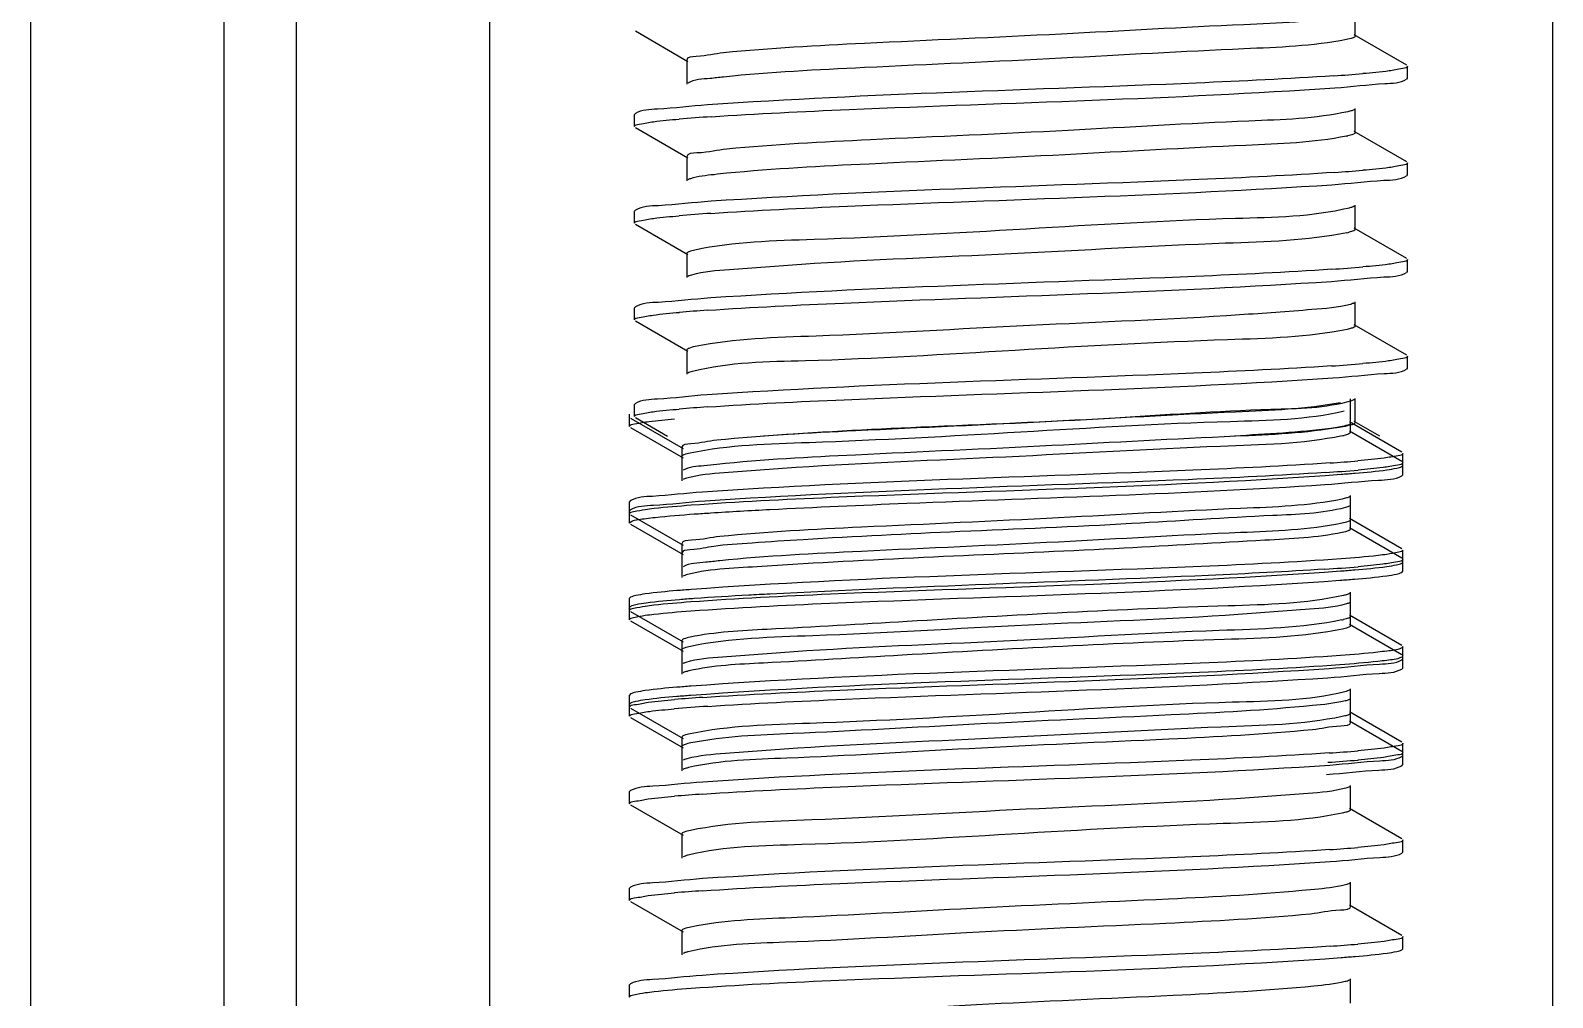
# Model space of a CAD drawing. Extents: x 27938 to 1507990, y 110129 to 923079.
# Drawn here: x 646801.2 to 647176.2, y 345202.9 to 345441.2 of the extents above; entities that cross this region are included whole.
import ezdxf

# ---------------------------------------------------------------- set-up
doc = ezdxf.new("R2010")
doc.units = 0
doc.header["$LTSCALE"] = 1000
doc.header["$MEASUREMENT"] = 0

msp = doc.modelspace()

# ---------------------------------------------------------------- linework, layer by layer
at = {"linetype": 'Continuous'}
for p, q in [((646801.17, 346328.15), (646801.17, 341587.12)), ((646848.79, 346328.15), (646848.79, 341587.12)), ((646866.65, 346328.15), (646866.65, 341587.12)), ((646914.28, 346328.15), (646914.28, 341587.12)), ((647176.22, 346328.15), (647176.22, 341587.12)), ((647127.61, 345439.83), (647127.61, 345445.79)), ((646950.22, 345441.06), (646963.15, 345433.58)), ((647140.28, 345432.65), (647127.35, 345440.13)), ((646962.89, 345433.88), (646962.89, 345427.93)), ((647140.5, 345429.41), (647140.5, 345432.39)), ((647140.5, 345429.41), (647140.5, 345432.39)), ((647140.28, 345429.15), (647140.5, 345429.41)), ((646950.22, 345420.75), (646950, 345420.48)), ((646950, 345417.51), (646950, 345420.48)), ((646950, 345417.51), (646950, 345420.48)), ((647127.61, 345416.02), (647127.61, 345421.97)), ((646950.22, 345417.25), (646963.15, 345409.77)), ((647140.28, 345408.84), (647127.35, 345416.32)), ((646962.89, 345410.07), (646962.89, 345404.11)), ((647140.5, 345405.6), (647140.5, 345408.58)), ((647140.5, 345405.6), (647140.5, 345408.58)), ((647140.28, 345405.34), (647140.5, 345405.6)), ((646950.22, 345396.93), (646950, 345396.67)), ((646950, 345393.7), (646950, 345396.67)), ((646950, 345393.7), (646950, 345396.67)), ((647127.61, 345392.21), (647127.61, 345398.16)), ((646950.22, 345393.43), (646963.15, 345385.95)), ((647140.28, 345385.03), (647127.35, 345392.51)), ((646962.89, 345386.25), (646962.89, 345380.3)), ((647140.28, 345381.53), (647140.5, 345381.79)), ((647140.5, 345381.79), (647140.5, 345384.77)), ((647140.5, 345381.79), (647140.5, 345384.77)), ((647127.61, 345368.39), (647127.61, 345374.35)), ((646950.22, 345373.12), (646950, 345372.86)), ((646950, 345369.88), (646950, 345372.86)), ((646950, 345369.88), (646950, 345372.86)), ((646950.22, 345369.62), (646963.15, 345362.14)), ((647126.4, 345367.74), (647125.59, 345367.55)), ((647140.28, 345361.21), (647127.35, 345368.7)), ((646962.89, 345362.44), (646962.89, 345356.49)), ((647140.5, 345357.98), (647140.5, 345360.95)), ((647140.28, 345357.72), (647140.5, 345357.98)), ((646950.22, 345349.31), (646950, 345349.05)), ((646950, 345346.07), (646950, 345349.05)), ((646950, 345346.07), (646950, 345349.05)), ((647126.42, 345344.44), (647126.42, 345350.39)), ((647126.42, 345342.16), (647126.42, 345348.11)), ((647127.61, 345344.58), (647127.61, 345350.53)), ((646948.81, 345343.65), (646948.81, 345346.62)), ((646948.81, 345343.65), (646948.81, 345346.62)), ((646949.03, 345345.66), (646961.96, 345338.18)), ((646950.22, 345345.81), (646958.1, 345341.25)), ((647126.67, 345344.01), (647125.62, 345343.75)), ((647139.09, 345337.26), (647126.16, 345344.74)), ((647133.62, 345341.25), (647127.35, 345344.88)), ((646949.03, 345343.39), (646961.96, 345335.9)), ((647139.09, 345334.98), (647126.16, 345342.46)), ((646961.7, 345338.48), (646961.7, 345332.53)), ((647139.31, 345334.02), (647139.31, 345337)), ((646961.7, 345336.21), (646961.7, 345330.25)), ((647139.09, 345333.76), (647139.31, 345334.02)), ((647139.31, 345331.74), (647139.31, 345334.72)), ((647139.31, 345331.74), (647139.31, 345334.72)), ((647139.09, 345331.48), (647139.31, 345331.74)), ((646949.03, 345325.35), (646948.81, 345325.09)), ((646948.81, 345322.11), (646948.81, 345325.09)), ((646948.81, 345322.11), (646948.81, 345325.09)), ((647126.42, 345320.62), (647126.42, 345326.58)), ((646949.03, 345323.07), (646948.81, 345322.81)), ((646948.81, 345319.83), (646948.81, 345322.81)), ((646948.81, 345319.83), (646948.81, 345322.81)), ((646949.03, 345321.85), (646961.96, 345314.37)), ((647126.42, 345318.35), (647126.42, 345324.3)), ((646949.03, 345319.57), (646961.96, 345312.09)), ((647125.18, 345317.69), (647124.4, 345317.5)), ((647139.09, 345313.44), (647126.16, 345320.93)), ((647139.09, 345311.17), (647126.16, 345318.65)), ((646961.7, 345314.67), (646961.7, 345308.72)), ((646961.7, 345312.39), (646961.7, 345306.44)), ((647139.09, 345309.95), (647139.31, 345310.21)), ((647139.31, 345310.21), (647139.31, 345313.18)), ((647139.31, 345310.21), (647139.31, 345313.18)), ((647139.31, 345307.93), (647139.31, 345310.9)), ((647139.31, 345307.93), (647139.31, 345310.9)), ((647139.09, 345307.67), (647139.31, 345307.93)), ((647126.42, 345296.81), (647126.42, 345302.77)), ((646949.03, 345301.54), (646948.81, 345301.28)), ((646948.81, 345298.3), (646948.81, 345301.28)), ((646948.81, 345298.3), (646948.81, 345301.28)), ((646949.03, 345299.26), (646948.81, 345299)), ((646948.81, 345296.02), (646948.81, 345299)), ((646948.81, 345296.02), (646948.81, 345299)), ((647126.42, 345294.53), (647126.42, 345300.49)), ((646949.03, 345298.04), (646961.96, 345290.56)), ((646949.03, 345295.76), (646961.96, 345288.28)), ((647139.09, 345289.63), (647126.16, 345297.11)), ((647125.45, 345293.95), (647124.43, 345293.7)), ((647139.09, 345287.35), (647126.16, 345294.83)), ((646961.7, 345290.86), (646961.7, 345284.91)), ((646961.7, 345288.58), (646961.7, 345282.63)), ((647139.31, 345286.39), (647139.31, 345289.37)), ((647139.31, 345286.39), (647139.31, 345289.37)), ((647139.09, 345286.13), (647139.31, 345286.39)), ((647139.09, 345283.85), (647139.31, 345284.11)), ((647139.31, 345284.11), (647139.31, 345287.09)), ((647139.31, 345284.11), (647139.31, 345287.09)), ((646949.03, 345277.72), (646948.81, 345277.46)), ((646948.81, 345274.49), (646948.81, 345277.46)), ((646948.81, 345274.49), (646948.81, 345277.46)), ((647126.42, 345273), (647126.42, 345278.95)), ((647126.42, 345270.72), (647126.42, 345276.67)), ((646949.03, 345275.45), (646948.81, 345275.19)), ((646948.81, 345272.21), (646948.81, 345275.19)), ((646948.81, 345272.21), (646948.81, 345275.19)), ((646949.03, 345274.23), (646961.96, 345266.74)), ((647139.09, 345265.82), (647126.16, 345273.3)), ((646949.03, 345271.95), (646961.96, 345264.47)), ((647125.01, 345272.3), (647124.37, 345272.15)), ((647139.09, 345263.54), (647126.16, 345271.02)), ((646961.7, 345267.05), (646961.7, 345261.09)), ((647139.31, 345262.58), (647139.31, 345265.56)), ((646961.7, 345264.77), (646961.7, 345258.81)), ((647139.09, 345262.32), (647139.31, 345262.58)), ((647139.31, 345260.3), (647139.31, 345263.28)), ((647139.31, 345260.3), (647139.31, 345263.28)), ((647139.09, 345260.04), (647139.31, 345260.3)), ((646949.03, 345253.91), (646948.81, 345253.65)), ((647126.42, 345249.19), (647126.42, 345255.14)), ((646948.81, 345250.67), (646948.81, 345253.65)), ((646948.81, 345250.67), (646948.81, 345253.65)), ((646949.03, 345250.41), (646961.96, 345242.93)), ((647125.3, 345248.56), (647124.41, 345248.35)), ((647139.09, 345242.01), (647126.16, 345249.49)), ((646961.7, 345243.23), (646961.7, 345237.28)), ((647139.09, 345238.51), (647139.31, 345238.77)), ((647139.31, 345238.77), (647139.31, 345241.74)), ((647139.31, 345238.77), (647139.31, 345241.74)), ((647126.42, 345225.37), (647126.42, 345231.33)), ((646949.03, 345230.1), (646948.81, 345229.84)), ((646948.81, 345226.86), (646948.81, 345229.84)), ((646948.81, 345226.86), (646948.81, 345229.84)), ((646949.03, 345226.6), (646961.96, 345219.12)), ((647139.09, 345218.19), (647126.16, 345225.67)), ((646961.7, 345219.42), (646961.7, 345213.47)), ((647139.31, 345214.96), (647139.31, 345217.93)), ((647139.09, 345214.69), (647139.31, 345214.96)), ((646949.03, 345206.29), (646948.81, 345206.03)), ((646948.81, 345203.05), (646948.81, 345206.03)), ((646948.81, 345203.05), (646948.81, 345206.03)), ((647126.42, 345201.56), (647126.42, 345207.51))]:
    msp.add_line(p, q, dxfattribs=at)
for centre, radius, start, end in [((647094.92, 345841.53), 412.43, 273.8103, 274.8058), ((646996.49, 344996.84), 423.99, 93.7358, 94.8048), ((647121.44, 345435.03), 20.28, 281.4289, 282.338), ((647095.26, 345813.43), 408.13, 273.8417, 274.8037), ((646996.38, 344974.43), 422.59, 93.7444, 94.8051), ((647122.07, 345408.26), 17.26, 281.5727, 283.5086), ((647094.29, 345801.79), 420.34, 273.7577, 274.8062), ((646995.27, 344964.56), 408.6, 93.8386, 94.8036), ((647094.16, 345779.62), 421.99, 273.7478, 274.8056), ((646995.37, 344939.49), 409.86, 93.8302, 94.8034), ((647120.8, 345358.6), 17.65, 281.5584, 283.3366), ((647092.49, 345759.56), 428.18, 273.7147, 274.7998), ((647094.08, 345741.77), 408.05, 273.842, 274.8039), ((647092.36, 345737.46), 429.9, 273.7049, 274.7979), ((647120.45, 345314.88), 19.31, 281.4817, 282.6766), ((646994.21, 344867.6), 410.18, 93.8281, 94.8033), ((646995.84, 344844.76), 430.8, 93.6991, 94.7988), ((647093.33, 345677.58), 417.61, 273.7817, 274.8013), ((647093.76, 345674.36), 412.1, 273.8126, 274.8057), ((646994.17, 344844.23), 409.72, 93.8311, 94.8034), ((647093.97, 345647.89), 409.43, 273.8314, 274.8049), ((646994.08, 344821.55), 408.59, 93.8387, 94.8036), ((647094.08, 345622.73), 408.07, 273.8418, 274.8039)]:
    msp.add_arc(centre, radius, start, end, dxfattribs=at)
for points, knots in [([(647125.41, 345444.91), (647117.13, 345443.25), (647093.55, 345442.45), (647054.04, 345440.11), (647011.27, 345438.26), (646983.5, 345436.84), (646971.97, 345435.68)], [0, 0, 0, 0, 0.164798, 0.457724, 0.773903, 1, 1, 1, 1]), ([(647125.41, 345438.95), (647117.13, 345437.3), (647093.55, 345436.5), (647054.04, 345434.15), (647011.27, 345432.31), (646983.5, 345430.89), (646971.97, 345429.72)], [0, 0, 0, 0, 0.164798, 0.457724, 0.773903, 1, 1, 1, 1]), ([(647127.61, 345439.83), (647127.61, 345439.6), (647126.62, 345439.21), (647125.97, 345439.07), (647125.41, 345438.95)], [0, 0, 0, 0, 0.292777, 1, 1, 1, 1]), ([(646971.97, 345435.68), (646969.71, 345435.45), (646967.57, 345434.76), (646962.89, 345434.7), (646962.89, 345433.88)], [0, 0, 0, 0, 0.734506, 1, 1, 1, 1]), ([(647140.5, 345432.39), (647140.5, 345431.96), (647138.22, 345431.67), (647137.07, 345431.36), (647135.92, 345431.21)], [0, 0, 0, 0, 0.271538, 1, 1, 1, 1]), ([(646971.97, 345429.72), (646970.86, 345429.61), (646967.94, 345429.19), (646964.76, 345429.16), (646963.15, 345428.23)], [0, 0, 0, 0, 0.375724, 1, 1, 1, 1]), ([(647122.33, 345430.01), (647111.04, 345429.25), (647059.6, 345426.77), (647008.1, 345425.58), (646968.01, 345422.85)], [0, 0, 0, 0, 0.219643, 1, 1, 1, 1]), ([(646968.87, 345419.93), (646980.2, 345420.69), (647031.45, 345423.15), (647082.76, 345424.34), (647122.61, 345427.05)], [0, 0, 0, 0, 0.221375, 1, 1, 1, 1]), ([(647122.61, 345427.05), (647126.7, 345427.33), (647132.43, 345428.13), (647138.68, 345428.24), (647140.27, 345429.15)], [0, 0, 0, 0, 0.690201, 1, 1, 1, 1]), ([(646968.01, 345422.85), (646963.9, 345422.57), (646958.12, 345421.77), (646951.83, 345421.67), (646950.23, 345420.75)], [0, 0, 0, 0, 0.690341, 1, 1, 1, 1]), ([(647125.77, 345421.17), (647117.8, 345419.42), (647094.61, 345418.77), (647055.5, 345416.33), (647012.56, 345414.52), (646984.51, 345413.08), (646972.75, 345411.94)], [0, 0, 0, 0, 0.159658, 0.450626, 0.768754, 1, 1, 1, 1]), ([(647127.35, 345421.67), (647127.16, 345421.56), (647126.63, 345421.37), (647126.1, 345421.24), (647125.77, 345421.17)], [0, 0, 0, 0, 0.39781, 1, 1, 1, 1]), ([(646950, 345417.51), (646950, 345417.95), (646952.35, 345418.23), (646953.54, 345418.56), (646954.72, 345418.71)], [0, 0, 0, 0, 0.271035, 1, 1, 1, 1]), ([(647125.46, 345415.15), (647117.31, 345413.5), (647094.02, 345412.72), (647054.88, 345410.37), (647012.22, 345408.55), (646984.4, 345407.12), (646972.75, 345405.99)], [0, 0, 0, 0, 0.163103, 0.454144, 0.77037, 1, 1, 1, 1]), ([(647127.61, 345416.02), (647127.61, 345415.82), (647126.8, 345415.45), (647126.24, 345415.32), (647125.77, 345415.22)], [0, 0, 0, 0, 0.298854, 1, 1, 1, 1]), ([(646972.75, 345411.94), (646970.29, 345411.7), (646967.99, 345410.94), (646962.89, 345410.96), (646962.89, 345410.07)], [0, 0, 0, 0, 0.735116, 1, 1, 1, 1]), ([(647140.5, 345408.58), (647140.5, 345408.15), (647138.23, 345407.86), (647137.08, 345407.55), (647135.93, 345407.4)], [0, 0, 0, 0, 0.271601, 1, 1, 1, 1]), ([(646963.77, 345404.67), (646963.65, 345404.63), (646963.44, 345404.56), (646963.23, 345404.46), (646963.15, 345404.41)], [0, 0, 0, 0, 0.563324, 1, 1, 1, 1]), ([(646972.75, 345405.99), (646971.71, 345405.89), (646968.71, 345405.54), (646965.66, 345405.26), (646963.77, 345404.67)], [0, 0, 0, 0, 0.345444, 1, 1, 1, 1]), ([(647122.61, 345406.22), (647111.45, 345405.46), (647060.2, 345402.99), (647008.89, 345401.76), (646968.87, 345399.1)], [0, 0, 0, 0, 0.2181, 1, 1, 1, 1]), ([(647121.84, 345403.19), (647126.11, 345403.47), (647132.09, 345404.3), (647138.61, 345404.39), (647140.27, 345405.34)], [0, 0, 0, 0, 0.690998, 1, 1, 1, 1]), ([(646968.79, 345396.12), (646980.02, 345396.87), (647031.03, 345399.31), (647082.11, 345400.53), (647121.84, 345403.19)], [0, 0, 0, 0, 0.220392, 1, 1, 1, 1]), ([(646968.87, 345399.1), (646964.55, 345398.81), (646958.5, 345397.97), (646951.9, 345397.9), (646950.23, 345396.93)], [0, 0, 0, 0, 0.691204, 1, 1, 1, 1]), ([(647126.11, 345397.43), (647117, 345395.23), (647090.12, 345394.92), (647046.31, 345392.19), (647001.95, 345389.74), (646974.52, 345389.11), (646964.9, 345387.09)], [0, 0, 0, 0, 0.173919, 0.493974, 0.817428, 1, 1, 1, 1]), ([(647127.35, 345397.86), (647127.19, 345397.77), (647126.78, 345397.61), (647126.36, 345397.5), (647126.11, 345397.43)], [0, 0, 0, 0, 0.408003, 1, 1, 1, 1]), ([(646950, 345393.7), (646950, 345394.14), (646952.34, 345394.42), (646953.52, 345394.74), (646954.71, 345394.89)], [0, 0, 0, 0, 0.271101, 1, 1, 1, 1]), ([(647125.54, 345391.35), (647115.74, 345389.34), (647087.93, 345388.73), (647043.26, 345385.92), (647002.38, 345384.49), (646976.2, 345382.43), (646967.06, 345381.77), (646964.03, 345380.93)], [0, 0, 0, 0, 0.185394, 0.511906, 0.831666, 0.941677, 1, 1, 1, 1]), ([(647127.61, 345392.21), (647127.61, 345392.03), (647126.97, 345391.69), (647126.49, 345391.57), (647126.11, 345391.48)], [0, 0, 0, 0, 0.306365, 1, 1, 1, 1]), ([(646964.9, 345387.09), (646964.39, 345386.99), (646963.78, 345386.85), (646962.89, 345386.47), (646962.89, 345386.25)], [0, 0, 0, 0, 0.705027, 1, 1, 1, 1]), ([(647121.84, 345382.35), (647110.63, 345381.6), (647059.61, 345379.15), (647008.54, 345377.93), (646968.79, 345375.28)], [0, 0, 0, 0, 0.219978, 1, 1, 1, 1]), ([(647121.74, 345379.37), (647126.04, 345379.66), (647132.05, 345380.49), (647138.61, 345380.57), (647140.27, 345381.53)], [0, 0, 0, 0, 0.691085, 1, 1, 1, 1]), ([(647140.5, 345384.77), (647140.5, 345384.33), (647138.18, 345384.04), (647137.01, 345383.73), (647135.84, 345383.57)], [0, 0, 0, 0, 0.271246, 1, 1, 1, 1]), ([(646964.03, 345380.93), (646963.85, 345380.88), (646963.55, 345380.79), (646963.26, 345380.67), (646963.15, 345380.6)], [0, 0, 0, 0, 0.577171, 1, 1, 1, 1]), ([(646967.92, 345372.25), (646979.1, 345373.01), (647030.37, 345375.48), (647081.71, 345376.7), (647121.74, 345379.37)], [0, 0, 0, 0, 0.218278, 1, 1, 1, 1]), ([(646968.79, 345375.28), (646964.49, 345374.99), (646958.47, 345374.16), (646951.9, 345374.08), (646950.23, 345373.12)], [0, 0, 0, 0, 0.691128, 1, 1, 1, 1]), ([(647127.35, 345374.05), (647127.23, 345373.98), (647126.91, 345373.85), (647126.59, 345373.75), (647126.4, 345373.7)], [0, 0, 0, 0, 0.419644, 1, 1, 1, 1]), ([(646950, 345369.88), (646950, 345370.31), (646952.28, 345370.6), (646953.43, 345370.91), (646954.58, 345371.06)], [0, 0, 0, 0, 0.271575, 1, 1, 1, 1]), ([(647126.4, 345373.7), (647123.33, 345372.87), (647114.14, 345372.2), (647087.89, 345370.16), (647047.04, 345368.71), (647002.44, 345365.91), (646974.71, 345365.31), (646964.95, 345363.29)], [0, 0, 0, 0, 0.059025, 0.169477, 0.489312, 0.815208, 1, 1, 1, 1]), ([(647125.59, 345367.55), (647115.93, 345365.54), (647088.43, 345364.9), (647043.99, 345362.46), (647000.2, 345359.68), (646973.35, 345359.44), (646964.32, 345357.19)], [0, 0, 0, 0, 0.183095, 0.50716, 0.827184, 1, 1, 1, 1]), ([(647127.61, 345368.39), (647127.61, 345368.25), (647127.12, 345367.93), (647126.71, 345367.83), (647126.4, 345367.74)], [0, 0, 0, 0, 0.315715, 1, 1, 1, 1]), ([(646964.95, 345363.29), (646964.43, 345363.18), (646963.81, 345363.04), (646962.89, 345362.66), (646962.89, 345362.44)], [0, 0, 0, 0, 0.705588, 1, 1, 1, 1]), ([(647140.5, 345360.95), (647140.5, 345360.51), (647138.16, 345360.23), (647136.99, 345359.91), (647135.81, 345359.76)], [0, 0, 0, 0, 0.271149, 1, 1, 1, 1]), ([(646964.32, 345357.19), (646964.08, 345357.14), (646963.68, 345357.03), (646963.3, 345356.87), (646963.15, 345356.79)], [0, 0, 0, 0, 0.589215, 1, 1, 1, 1]), ([(647121.74, 345358.53), (647110.42, 345357.78), (647059.15, 345355.32), (647007.81, 345354.13), (646967.92, 345351.41)], [0, 0, 0, 0, 0.221088, 1, 1, 1, 1]), ([(646967.99, 345348.44), (646979.21, 345349.2), (647030.57, 345351.67), (647081.99, 345352.88), (647122.06, 345355.58)], [0, 0, 0, 0, 0.218769, 1, 1, 1, 1]), ([(647122.06, 345355.58), (647126.28, 345355.86), (647132.19, 345356.68), (647138.63, 345356.77), (647140.27, 345357.72)], [0, 0, 0, 0, 0.690779, 1, 1, 1, 1]), ([(646967.92, 345351.41), (646963.82, 345351.13), (646958.08, 345350.33), (646951.82, 345350.22), (646950.23, 345349.31)], [0, 0, 0, 0, 0.690244, 1, 1, 1, 1]), ([(647123.95, 345349.46), (647115.46, 345347.85), (647091.62, 345346.98), (647051.84, 345344.68), (647009.19, 345342.81), (646981.63, 345341.41), (646970.27, 345340.23)], [0, 0, 0, 0, 0.168355, 0.462634, 0.777465, 1, 1, 1, 1]), ([(647126.67, 345349.96), (647120.31, 345348.02), (647100.1, 345347.9), (647064.96, 345345.18), (647023.17, 345343.65), (646994.72, 345342.18), (646981.82, 345341.25)], [0, 0, 0, 0, 0.137438, 0.410761, 0.732679, 1, 1, 1, 1]), ([(647127.35, 345350.23), (647127.26, 345350.18), (647127.03, 345350.08), (647126.8, 345350), (647126.67, 345349.96)], [0, 0, 0, 0, 0.433013, 1, 1, 1, 1]), ([(646948.81, 345343.65), (646948.81, 345344.1), (646951.19, 345344.37), (646952.39, 345344.7), (646953.59, 345344.85)], [0, 0, 0, 0, 0.270914, 1, 1, 1, 1]), ([(646950, 345346.07), (646950, 345346.5), (646952.29, 345346.79), (646953.44, 345347.1), (646954.6, 345347.25)], [0, 0, 0, 0, 0.271506, 1, 1, 1, 1]), ([(647124.87, 345347.38), (647115.73, 345345.2), (647088.84, 345344.85), (647045.02, 345342.15), (647000.7, 345339.69), (646973.31, 345339.06), (646963.71, 345337.04)], [0, 0, 0, 0, 0.174525, 0.494592, 0.817709, 1, 1, 1, 1]), ([(647126.42, 345344.44), (647126.42, 345344.18), (647125.29, 345343.79), (647124.57, 345343.62), (647123.95, 345343.51)], [0, 0, 0, 0, 0.289227, 1, 1, 1, 1]), ([(647127.61, 345344.58), (647127.61, 345344.46), (647127.25, 345344.18), (647126.91, 345344.08), (647126.67, 345344.01)], [0, 0, 0, 0, 0.327438, 1, 1, 1, 1]), ([(646970.27, 345340.23), (646968.13, 345340.01), (646966.1, 345339.37), (646961.7, 345339.26), (646961.7, 345338.48)], [0, 0, 0, 0, 0.733984, 1, 1, 1, 1]), ([(647124.34, 345341.3), (647114.52, 345339.28), (647086.67, 345338.68), (647041.96, 345335.87), (647001.06, 345334.44), (646974.92, 345332.37), (646965.81, 345331.72), (646962.8, 345330.87)], [0, 0, 0, 0, 0.185736, 0.512591, 0.832304, 0.942068, 1, 1, 1, 1]), ([(647123.95, 345343.51), (647115.46, 345341.9), (647091.62, 345341.03), (647051.84, 345338.73), (647009.19, 345336.86), (646981.63, 345335.45), (646970.27, 345334.28)], [0, 0, 0, 0, 0.168355, 0.462634, 0.777465, 1, 1, 1, 1]), ([(647125.62, 345343.75), (647124.29, 345343.47), (647115.05, 345342.24), (647105.76, 345341.73), (647097.83, 345341.25)], [0, 0, 0, 0, 0.146271, 1, 1, 1, 1]), ([(647126.42, 345342.16), (647126.42, 345341.98), (647125.76, 345341.63), (647125.27, 345341.52), (647124.87, 345341.42)], [0, 0, 0, 0, 0.305231, 1, 1, 1, 1]), ([(646963.71, 345337.04), (646963.2, 345336.94), (646962.59, 345336.8), (646961.7, 345336.42), (646961.7, 345336.21)], [0, 0, 0, 0, 0.704981, 1, 1, 1, 1]), ([(647139.31, 345337), (647139.31, 345336.57), (647137.04, 345336.28), (647135.89, 345335.97), (647134.75, 345335.82)], [0, 0, 0, 0, 0.271618, 1, 1, 1, 1]), ([(646970.27, 345334.28), (646969.22, 345334.17), (646966.47, 345333.76), (646963.48, 345333.72), (646961.96, 345332.83)], [0, 0, 0, 0, 0.374443, 1, 1, 1, 1]), ([(647121.42, 345334.64), (647110.14, 345333.87), (647058.57, 345331.38), (647006.95, 345330.19), (646966.73, 345327.45)], [0, 0, 0, 0, 0.219056, 1, 1, 1, 1]), ([(647124.1, 345331.85), (647125.26, 345331.93), (647129.04, 345332.23), (647132.82, 345332.57), (647135.42, 345332.93)], [0, 0, 0, 0, 0.307404, 1, 1, 1, 1]), ([(647139.31, 345334.72), (647139.31, 345334.26), (647136.88, 345333.99), (647135.67, 345333.65), (647134.45, 345333.5)], [0, 0, 0, 0, 0.270633, 1, 1, 1, 1]), ([(647135.42, 345332.93), (647136.22, 345333.05), (647137.45, 345333.26), (647138.7, 345333.54), (647139.08, 345333.76)], [0, 0, 0, 0, 0.643343, 1, 1, 1, 1]), ([(646962.8, 345330.87), (646962.63, 345330.83), (646962.35, 345330.74), (646962.07, 345330.62), (646961.96, 345330.55)], [0, 0, 0, 0, 0.575377, 1, 1, 1, 1]), ([(646963.94, 345324.28), (646975.41, 345325.12), (647028.8, 345327.73), (647082.27, 345328.78), (647124.1, 345331.85)], [0, 0, 0, 0, 0.215167, 1, 1, 1, 1]), ([(647120.23, 345332.28), (647108.98, 345331.53), (647058.04, 345329.09), (647007.04, 345327.88), (646967.4, 345325.22)], [0, 0, 0, 0, 0.221096, 1, 1, 1, 1]), ([(646983.35, 345323.17), (646994.59, 345323.75), (647040.19, 345325.77), (647085.83, 345327.03), (647120.14, 345329.29)], [0, 0, 0, 0, 0.246725, 1, 1, 1, 1]), ([(647120.14, 345329.29), (647124.53, 345329.58), (647130.67, 345330.43), (647137.38, 345330.5), (647139.08, 345331.48)], [0, 0, 0, 0, 0.691433, 1, 1, 1, 1]), ([(646966.73, 345327.45), (646962.63, 345327.17), (646956.89, 345326.38), (646950.63, 345326.27), (646949.04, 345325.35)], [0, 0, 0, 0, 0.69024, 1, 1, 1, 1]), ([(646967.4, 345325.22), (646963.15, 345324.93), (646957.19, 345324.11), (646950.69, 345324.02), (646949.04, 345323.07)], [0, 0, 0, 0, 0.690899, 1, 1, 1, 1]), ([(647124.34, 345325.72), (647116.15, 345324.04), (647092.69, 345323.28), (647053.3, 345320.91), (647010.47, 345319.07), (646982.62, 345317.65), (646971.02, 345316.49)], [0, 0, 0, 0, 0.163231, 0.45556, 0.772333, 1, 1, 1, 1]), ([(647126.16, 345326.28), (647125.94, 345326.15), (647125.33, 345325.95), (647124.71, 345325.8), (647124.34, 345325.72)], [0, 0, 0, 0, 0.391472, 1, 1, 1, 1]), ([(646948.81, 345322.11), (646948.81, 345322.48), (646950.7, 345322.8), (646951.7, 345323.06), (646952.67, 345323.2)], [0, 0, 0, 0, 0.274518, 1, 1, 1, 1]), ([(646952.67, 345323.2), (646953.38, 345323.3), (646957.13, 345323.76), (646960.9, 345324.05), (646963.94, 345324.28)], [0, 0, 0, 0, 0.191294, 1, 1, 1, 1]), ([(646952.87, 345320.94), (646953.62, 345321.05), (646957.56, 345321.52), (646961.52, 345321.83), (646964.73, 345322.06)], [0, 0, 0, 0, 0.191301, 1, 1, 1, 1]), ([(646964.73, 345322.06), (646966.09, 345322.15), (646972.29, 345322.57), (646978.5, 345322.92), (646983.35, 345323.17)], [0, 0, 0, 0, 0.219258, 1, 1, 1, 1]), ([(647125.18, 345323.64), (647119.37, 345322.1), (647101.57, 345321.58), (647070.04, 345319.34), (647031.41, 345317.83), (647004.44, 345316.5), (646991.56, 345315.73)], [0, 0, 0, 0, 0.134666, 0.394603, 0.711038, 1, 1, 1, 1]), ([(647126.16, 345324), (647126.03, 345323.92), (647125.71, 345323.79), (647125.37, 345323.69), (647125.18, 345323.64)], [0, 0, 0, 0, 0.417945, 1, 1, 1, 1]), ([(646948.81, 345319.83), (646948.81, 345319.96), (646950.27, 345320.86), (646951.58, 345320.77), (646952.87, 345320.94)], [0, 0, 0, 0, 0.088423, 1, 1, 1, 1]), ([(647124.34, 345319.77), (647116.15, 345318.09), (647092.69, 345317.33), (647053.3, 345314.95), (647010.47, 345313.12), (646982.62, 345311.69), (646971.02, 345310.54)], [0, 0, 0, 0, 0.163231, 0.45556, 0.772333, 1, 1, 1, 1]), ([(647126.42, 345320.62), (647126.42, 345320.4), (647125.49, 345320.02), (647124.86, 345319.88), (647124.34, 345319.77)], [0, 0, 0, 0, 0.294502, 1, 1, 1, 1]), ([(647126.42, 345318.35), (647126.42, 345318.19), (647125.91, 345317.88), (647125.49, 345317.77), (647125.18, 345317.69)], [0, 0, 0, 0, 0.314301, 1, 1, 1, 1]), ([(646971.02, 345316.49), (646968.69, 345316.26), (646966.51, 345315.55), (646961.7, 345315.52), (646961.7, 345314.67)], [0, 0, 0, 0, 0.734699, 1, 1, 1, 1]), ([(646991.56, 345315.73), (646987.37, 345315.48), (646980.23, 345314.94), (646970.26, 345314.38), (646965.66, 345313.29), (646961.7, 345313.11), (646961.7, 345312.39)], [0, 0, 0, 0, 0.417623, 0.73271, 0.928797, 1, 1, 1, 1]), ([(647124.4, 345317.5), (647118.14, 345316.2), (647100.09, 345315.37), (647055.9, 345312.62), (647017.91, 345311.35), (646991.56, 345309.77)], [0, 0, 0, 0, 0.144135, 0.405017, 1, 1, 1, 1]), ([(646971.02, 345310.54), (646969.87, 345310.42), (646966.88, 345309.99), (646963.61, 345309.98), (646961.96, 345309.02)], [0, 0, 0, 0, 0.376256, 1, 1, 1, 1]), ([(647124.1, 345311.01), (647112.61, 345310.17), (647059.22, 345307.57), (647005.76, 345306.52), (646963.94, 345303.44)], [0, 0, 0, 0, 0.215475, 1, 1, 1, 1]), ([(647135.42, 345312.1), (647134.71, 345312), (647130.94, 345311.54), (647127.16, 345311.24), (647124.1, 345311.01)], [0, 0, 0, 0, 0.191409, 1, 1, 1, 1]), ([(647139.31, 345310.9), (647139.31, 345310.44), (647136.85, 345310.18), (647135.63, 345309.84), (647134.4, 345309.68)], [0, 0, 0, 0, 0.270505, 1, 1, 1, 1]), ([(647139.31, 345313.18), (647139.31, 345312.81), (647137.4, 345312.49), (647136.4, 345312.23), (647135.42, 345312.1)], [0, 0, 0, 0, 0.274374, 1, 1, 1, 1]), ([(646963.09, 345307.14), (646962.86, 345307.08), (646962.48, 345306.97), (646962.1, 345306.82), (646961.96, 345306.74)], [0, 0, 0, 0, 0.58755, 1, 1, 1, 1]), ([(646991.56, 345309.77), (646988.17, 345309.57), (646978.69, 345308.84), (646969.04, 345308.64), (646963.09, 345307.14)], [0, 0, 0, 0, 0.356375, 1, 1, 1, 1]), ([(646963.89, 345300.46), (646975.34, 345301.31), (647028.7, 345303.91), (647082.14, 345304.97), (647123.97, 345308.03)], [0, 0, 0, 0, 0.214881, 1, 1, 1, 1]), ([(647120.14, 345308.46), (647110.59, 345307.83), (647065, 345305.59), (647019.38, 345304.19), (646983.35, 345302.33)], [0, 0, 0, 0, 0.209609, 1, 1, 1, 1]), ([(647123.84, 345305.74), (647125.02, 345305.82), (647128.86, 345306.12), (647132.71, 345306.46), (647135.35, 345306.83)], [0, 0, 0, 0, 0.307278, 1, 1, 1, 1]), ([(647123.97, 345308.03), (647125.14, 345308.11), (647128.95, 345308.41), (647132.76, 345308.75), (647135.39, 345309.11)], [0, 0, 0, 0, 0.307307, 1, 1, 1, 1]), ([(647135.35, 345306.83), (647136.17, 345306.94), (647137.41, 345307.16), (647138.69, 345307.44), (647139.08, 345307.67)], [0, 0, 0, 0, 0.644096, 1, 1, 1, 1]), ([(647135.39, 345309.11), (647136.19, 345309.23), (647137.43, 345309.44), (647138.69, 345309.72), (647139.08, 345309.95)], [0, 0, 0, 0, 0.643758, 1, 1, 1, 1]), ([(646963.94, 345303.44), (646962.78, 345303.36), (646959.02, 345303.06), (646955.26, 345302.73), (646952.67, 345302.36)], [0, 0, 0, 0, 0.307527, 1, 1, 1, 1]), ([(646963.86, 345298.18), (646975.28, 345299.02), (647028.61, 345301.63), (647082.02, 345302.69), (647123.84, 345305.74)], [0, 0, 0, 0, 0.21463, 1, 1, 1, 1]), ([(646948.81, 345298.3), (646948.81, 345298.67), (646950.69, 345298.99), (646951.69, 345299.24), (646952.65, 345299.38)], [0, 0, 0, 0, 0.274578, 1, 1, 1, 1]), ([(646952.67, 345302.36), (646951.87, 345302.25), (646950.66, 345302.04), (646949.42, 345301.76), (646949.04, 345301.54)], [0, 0, 0, 0, 0.643047, 1, 1, 1, 1]), ([(646952.87, 345300.11), (646952.03, 345299.99), (646950.75, 345299.77), (646949.44, 345299.49), (646949.04, 345299.26)], [0, 0, 0, 0, 0.645001, 1, 1, 1, 1]), ([(646952.65, 345299.38), (646953.37, 345299.48), (646957.1, 345299.94), (646960.86, 345300.24), (646963.89, 345300.46)], [0, 0, 0, 0, 0.191288, 1, 1, 1, 1]), ([(646964.73, 345301.22), (646963.51, 345301.13), (646959.55, 345300.83), (646955.59, 345300.48), (646952.87, 345300.11)], [0, 0, 0, 0, 0.307563, 1, 1, 1, 1]), ([(647124.69, 345301.99), (647115.41, 345299.89), (647079.23, 345299.17), (647032.02, 345296.42), (646987.88, 345293.84), (646969.91, 345293), (646963.69, 345291.69)], [0, 0, 0, 0, 0.176934, 0.667357, 0.8818, 1, 1, 1, 1]), ([(647125.44, 345299.9), (647122.51, 345299.02), (647113.5, 345298.41), (647087.48, 345296.3), (647046.55, 345294.89), (647001.7, 345292.08), (646973.71, 345291.46), (646963.82, 345289.44)], [0, 0, 0, 0, 0.056631, 0.165562, 0.48509, 0.813078, 1, 1, 1, 1]), ([(646983.35, 345302.33), (646981.61, 345302.24), (646975.4, 345301.91), (646969.2, 345301.54), (646964.73, 345301.22)], [0, 0, 0, 0, 0.279122, 1, 1, 1, 1]), ([(647126.16, 345302.46), (647125.98, 345302.36), (647125.49, 345302.18), (647124.99, 345302.05), (647124.69, 345301.99)], [0, 0, 0, 0, 0.400787, 1, 1, 1, 1]), ([(647126.16, 345300.18), (647126.06, 345300.13), (647125.83, 345300.02), (647125.58, 345299.94), (647125.44, 345299.9)], [0, 0, 0, 0, 0.430757, 1, 1, 1, 1]), ([(646948.81, 345296.02), (646948.81, 345296.39), (646950.69, 345296.71), (646951.68, 345296.96), (646952.64, 345297.1)], [0, 0, 0, 0, 0.274628, 1, 1, 1, 1]), ([(646952.64, 345297.1), (646953.36, 345297.2), (646957.08, 345297.66), (646960.83, 345297.96), (646963.86, 345298.18)], [0, 0, 0, 0, 0.191274, 1, 1, 1, 1]), ([(647124.3, 345295.95), (647114.39, 345293.93), (647086.37, 345293.31), (647041.49, 345290.49), (647000.55, 345289.09), (646974.56, 345286.97), (646965.57, 345286.37), (646962.65, 345285.48)], [0, 0, 0, 0, 0.18717, 0.515415, 0.834912, 0.94366, 1, 1, 1, 1]), ([(647126.42, 345296.81), (647126.42, 345296.62), (647125.67, 345296.26), (647125.13, 345296.13), (647124.69, 345296.03)], [0, 0, 0, 0, 0.30098, 1, 1, 1, 1]), ([(646963.69, 345291.69), (646963.19, 345291.59), (646962.59, 345291.45), (646961.7, 345291.08), (646961.7, 345290.86)], [0, 0, 0, 0, 0.704878, 1, 1, 1, 1]), ([(647124.43, 345293.7), (647114.88, 345291.69), (647078.44, 345290.78), (647030.97, 345288.2), (646987.09, 345285.51), (646969.41, 345284.76), (646963.4, 345283.4)], [0, 0, 0, 0, 0.181368, 0.673276, 0.885489, 1, 1, 1, 1]), ([(647126.42, 345294.53), (647126.42, 345294.41), (647126.04, 345294.12), (647125.7, 345294.02), (647125.45, 345293.95)], [0, 0, 0, 0, 0.32566, 1, 1, 1, 1]), ([(646963.82, 345289.44), (646963.28, 345289.33), (646962.65, 345289.19), (646961.7, 345288.81), (646961.7, 345288.58)], [0, 0, 0, 0, 0.706338, 1, 1, 1, 1]), ([(647135.39, 345288.28), (647134.66, 345288.18), (647130.86, 345287.72), (647127.05, 345287.41), (647123.97, 345287.19)], [0, 0, 0, 0, 0.191489, 1, 1, 1, 1]), ([(647139.31, 345289.37), (647139.31, 345289.25), (647137.91, 345288.36), (647136.63, 345288.45), (647135.39, 345288.28)], [0, 0, 0, 0, 0.08904, 1, 1, 1, 1]), ([(646962.65, 345285.48), (646962.52, 345285.44), (646962.28, 345285.36), (646962.05, 345285.26), (646961.96, 345285.21)], [0, 0, 0, 0, 0.567761, 1, 1, 1, 1]), ([(647123.84, 345284.9), (647112.32, 345284.06), (647058.99, 345281.47), (647005.58, 345280.42), (646963.86, 345277.34)], [0, 0, 0, 0, 0.216262, 1, 1, 1, 1]), ([(647123.97, 345287.19), (647112.47, 345286.35), (647059.11, 345283.75), (647005.67, 345282.7), (646963.9, 345279.63)], [0, 0, 0, 0, 0.215876, 1, 1, 1, 1]), ([(646966.82, 345276.86), (646978.08, 345277.62), (647029.53, 345280.1), (647081.03, 345281.3), (647121.16, 345284.02)], [0, 0, 0, 0, 0.219101, 1, 1, 1, 1]), ([(647120.87, 345281.72), (647125.09, 345282), (647131, 345282.82), (647137.44, 345282.91), (647139.08, 345283.85)], [0, 0, 0, 0, 0.69074, 1, 1, 1, 1]), ([(647121.16, 345284.02), (647125.31, 345284.3), (647131.13, 345285.1), (647137.47, 345285.2), (647139.08, 345286.13)], [0, 0, 0, 0, 0.690486, 1, 1, 1, 1]), ([(647135.35, 345285.99), (647134.62, 345285.89), (647130.79, 345285.43), (647126.95, 345285.13), (647123.84, 345284.9)], [0, 0, 0, 0, 0.191503, 1, 1, 1, 1]), ([(647139.31, 345287.09), (647139.31, 345286.97), (647137.9, 345286.08), (647136.61, 345286.17), (647135.35, 345285.99)], [0, 0, 0, 0, 0.088878, 1, 1, 1, 1]), ([(646963.4, 345283.4), (646963.11, 345283.33), (646962.62, 345283.21), (646962.14, 345283.03), (646961.96, 345282.93)], [0, 0, 0, 0, 0.598372, 1, 1, 1, 1]), ([(646968.04, 345274.66), (646979.32, 345275.4), (647030.26, 345277.84), (647081.26, 345279.05), (647120.87, 345281.72)], [0, 0, 0, 0, 0.221595, 1, 1, 1, 1]), ([(646952.65, 345278.54), (646951.87, 345278.43), (646950.66, 345278.22), (646949.42, 345277.95), (646949.04, 345277.72)], [0, 0, 0, 0, 0.642914, 1, 1, 1, 1]), ([(646952.64, 345276.26), (646951.86, 345276.15), (646950.65, 345275.94), (646949.42, 345275.67), (646949.04, 345275.45)], [0, 0, 0, 0, 0.642806, 1, 1, 1, 1]), ([(646963.86, 345277.34), (646962.7, 345277.26), (646958.96, 345276.97), (646955.22, 345276.63), (646952.64, 345276.26)], [0, 0, 0, 0, 0.307554, 1, 1, 1, 1]), ([(646963.9, 345279.63), (646962.74, 345279.54), (646958.99, 345279.25), (646955.24, 345278.91), (646952.65, 345278.54)], [0, 0, 0, 0, 0.307545, 1, 1, 1, 1]), ([(647125.01, 345278.25), (647115.99, 345276), (647089.15, 345275.77), (647045.37, 345272.98), (647000.9, 345270.55), (646973.39, 345269.9), (646963.72, 345267.89)], [0, 0, 0, 0, 0.172561, 0.492576, 0.816781, 1, 1, 1, 1]), ([(647126.16, 345276.37), (647125.83, 345276.18), (647122.81, 345275.37), (647119.74, 345275.11), (647117.04, 345274.85)], [0, 0, 0, 0, 0.122773, 1, 1, 1, 1]), ([(647126.16, 345278.65), (647126.02, 345278.57), (647125.63, 345278.42), (647125.24, 345278.31), (647125.01, 345278.25)], [0, 0, 0, 0, 0.411412, 1, 1, 1, 1]), ([(646948.81, 345274.49), (646948.81, 345274.92), (646951.1, 345275.21), (646952.26, 345275.52), (646953.41, 345275.67)], [0, 0, 0, 0, 0.27149, 1, 1, 1, 1]), ([(646948.81, 345272.21), (646948.81, 345272.67), (646951.26, 345272.94), (646952.48, 345273.28), (646953.71, 345273.43)], [0, 0, 0, 0, 0.270512, 1, 1, 1, 1]), ([(647117.04, 345274.85), (647105.47, 345273.7), (647077.71, 345272.27), (647034.99, 345270.44), (646995.62, 345268.1), (646972.15, 345267.3), (646963.91, 345265.65)], [0, 0, 0, 0, 0.227338, 0.543381, 0.835579, 1, 1, 1, 1]), ([(647126.42, 345273), (647126.42, 345272.83), (647125.83, 345272.5), (647125.37, 345272.39), (647125.01, 345272.3)], [0, 0, 0, 0, 0.309013, 1, 1, 1, 1]), ([(647124.37, 345272.15), (647114.61, 345270.13), (647086.89, 345269.53), (647042.32, 345266.73), (647001.47, 345265.28), (646975.21, 345263.25), (646966.01, 345262.57), (646962.92, 345261.75)], [0, 0, 0, 0, 0.184655, 0.51041, 0.830262, 0.940815, 1, 1, 1, 1]), ([(647117.04, 345268.89), (647105.27, 345267.73), (647077.06, 345266.28), (647033.84, 345264.49), (646994.53, 345261.94), (646971.23, 345261.41), (646963.33, 345259.57)], [0, 0, 0, 0, 0.230362, 0.549996, 0.842071, 1, 1, 1, 1]), ([(647126.42, 345270.72), (647126.42, 345269.87), (647121.58, 345269.84), (647119.38, 345269.13), (647117.04, 345268.89)], [0, 0, 0, 0, 0.265249, 1, 1, 1, 1]), ([(646963.72, 345267.89), (646963.21, 345267.78), (646962.6, 345267.64), (646961.7, 345267.26), (646961.7, 345267.05)], [0, 0, 0, 0, 0.705158, 1, 1, 1, 1]), ([(646963.91, 345265.65), (646963.35, 345265.54), (646962.7, 345265.39), (646961.7, 345265), (646961.7, 345264.77)], [0, 0, 0, 0, 0.707444, 1, 1, 1, 1]), ([(647139.31, 345265.56), (647139.31, 345265.13), (647137.03, 345264.84), (647135.88, 345264.53), (647134.73, 345264.38)], [0, 0, 0, 0, 0.271549, 1, 1, 1, 1]), ([(646962.92, 345261.75), (646962.73, 345261.7), (646962.4, 345261.6), (646962.08, 345261.47), (646961.96, 345261.39)], [0, 0, 0, 0, 0.581026, 1, 1, 1, 1]), ([(647121.16, 345263.18), (647109.88, 345262.41), (647058.43, 345259.94), (647006.92, 345258.75), (646966.82, 345256.02)], [0, 0, 0, 0, 0.219594, 1, 1, 1, 1]), ([(647121.33, 345260.21), (647125.44, 345260.49), (647131.2, 345261.29), (647137.48, 345261.4), (647139.08, 345262.32)], [0, 0, 0, 0, 0.690306, 1, 1, 1, 1]), ([(647139.31, 345263.28), (647139.31, 345262.83), (647136.95, 345262.56), (647135.77, 345262.23), (647134.58, 345262.08)], [0, 0, 0, 0, 0.271056, 1, 1, 1, 1]), ([(646963.33, 345259.57), (646963.05, 345259.5), (646962.59, 345259.38), (646962.13, 345259.21), (646961.96, 345259.12)], [0, 0, 0, 0, 0.595892, 1, 1, 1, 1]), ([(646966.8, 345253.04), (646978.07, 345253.81), (647029.59, 345256.29), (647081.16, 345257.48), (647121.33, 345260.21)], [0, 0, 0, 0, 0.219208, 1, 1, 1, 1]), ([(647120.55, 345257.88), (647124.84, 345258.17), (647130.85, 345259), (647137.42, 345259.08), (647139.08, 345260.04)], [0, 0, 0, 0, 0.69105, 1, 1, 1, 1]), ([(646966.82, 345256.02), (646962.71, 345255.74), (646956.93, 345254.94), (646950.64, 345254.83), (646949.04, 345253.91)], [0, 0, 0, 0, 0.690341, 1, 1, 1, 1]), ([(647125.3, 345254.51), (647122.28, 345253.67), (647113.15, 345253.02), (647086.98, 345250.95), (647046.1, 345249.52), (647001.41, 345246.71), (646973.59, 345246.11), (646963.78, 345244.09)], [0, 0, 0, 0, 0.058162, 0.168071, 0.487811, 0.814464, 1, 1, 1, 1]), ([(647126.16, 345254.84), (647126.05, 345254.77), (647125.76, 345254.65), (647125.47, 345254.56), (647125.3, 345254.51)], [0, 0, 0, 0, 0.42353, 1, 1, 1, 1]), ([(646948.81, 345250.67), (646948.81, 345251.11), (646951.1, 345251.39), (646952.25, 345251.71), (646953.41, 345251.86)], [0, 0, 0, 0, 0.271514, 1, 1, 1, 1]), ([(647124.41, 345248.35), (647114.8, 345246.33), (647087.38, 345245.7), (647043.04, 345243.25), (646999.23, 345240.53), (646972.34, 345240.2), (646963.22, 345238.01)], [0, 0, 0, 0, 0.182454, 0.505768, 0.82583, 1, 1, 1, 1]), ([(647126.42, 345249.19), (647126.42, 345249.05), (647125.97, 345248.74), (647125.59, 345248.64), (647125.3, 345248.56)], [0, 0, 0, 0, 0.319016, 1, 1, 1, 1]), ([(646963.78, 345244.09), (646963.25, 345243.98), (646962.63, 345243.84), (646961.7, 345243.46), (646961.7, 345243.23)], [0, 0, 0, 0, 0.705828, 1, 1, 1, 1]), ([(647121.33, 345239.38), (647110.05, 345238.61), (647058.54, 345236.13), (647006.97, 345234.94), (646966.8, 345232.21)], [0, 0, 0, 0, 0.219216, 1, 1, 1, 1]), ([(647139.31, 345241.74), (647139.31, 345241.31), (647137.04, 345241.03), (647135.89, 345240.72), (647134.75, 345240.57)], [0, 0, 0, 0, 0.271621, 1, 1, 1, 1]), ([(646963.22, 345238.01), (646962.97, 345237.95), (646962.54, 345237.83), (646962.12, 345237.67), (646961.96, 345237.58)], [0, 0, 0, 0, 0.592579, 1, 1, 1, 1]), ([(646966.73, 345229.22), (646978.01, 345229.99), (647029.58, 345232.48), (647081.21, 345233.67), (647121.42, 345236.41)], [0, 0, 0, 0, 0.219139, 1, 1, 1, 1]), ([(647121.42, 345236.41), (647125.51, 345236.69), (647131.24, 345237.48), (647137.49, 345237.59), (647139.08, 345238.51)], [0, 0, 0, 0, 0.690201, 1, 1, 1, 1]), ([(646966.8, 345232.21), (646962.69, 345231.93), (646956.92, 345231.13), (646950.64, 345231.02), (646949.04, 345230.1)], [0, 0, 0, 0, 0.690313, 1, 1, 1, 1]), ([(646948.81, 345226.86), (646948.81, 345227.29), (646951.09, 345227.58), (646952.24, 345227.89), (646953.39, 345228.04)], [0, 0, 0, 0, 0.271573, 1, 1, 1, 1]), ([(647116.61, 345229.46), (647104.96, 345228.33), (647077.15, 345226.9), (647034.48, 345225.07), (646995.32, 345222.73), (646972.02, 345221.94), (646963.86, 345220.29)], [0, 0, 0, 0, 0.229419, 0.545629, 0.836777, 1, 1, 1, 1]), ([(647125.56, 345230.78), (647125.12, 345230.64), (647122.16, 345229.99), (647119.15, 345229.7), (647116.61, 345229.46)], [0, 0, 0, 0, 0.153018, 1, 1, 1, 1]), ([(647126.16, 345231.03), (647126.08, 345230.98), (647125.88, 345230.89), (647125.67, 345230.81), (647125.56, 345230.78)], [0, 0, 0, 0, 0.437488, 1, 1, 1, 1]), ([(647126.42, 345225.37), (647126.42, 345224.49), (647121.35, 345224.5), (647119.06, 345223.74), (647116.61, 345223.5)], [0, 0, 0, 0, 0.264916, 1, 1, 1, 1]), ([(646963.86, 345220.29), (646963.31, 345220.18), (646962.67, 345220.03), (646961.7, 345219.65), (646961.7, 345219.42)], [0, 0, 0, 0, 0.7068, 1, 1, 1, 1]), ([(647116.61, 345223.5), (647104.75, 345222.35), (647076.48, 345220.9), (647033.28, 345219.12), (646994.18, 345216.56), (646971.06, 345216.06), (646963.26, 345214.21)], [0, 0, 0, 0, 0.2326, 0.552547, 0.843546, 1, 1, 1, 1]), ([(647139.31, 345217.93), (647139.31, 345217.5), (647137.04, 345217.21), (647135.89, 345216.9), (647134.75, 345216.75)], [0, 0, 0, 0, 0.27162, 1, 1, 1, 1]), ([(646963.26, 345214.21), (646963, 345214.14), (646962.56, 345214.03), (646962.12, 345213.86), (646961.96, 345213.77)], [0, 0, 0, 0, 0.593817, 1, 1, 1, 1]), ([(646963.94, 345205.21), (646975.41, 345206.06), (647028.8, 345208.66), (647082.27, 345209.71), (647124.1, 345212.78)], [0, 0, 0, 0, 0.215175, 1, 1, 1, 1]), ([(647121.42, 345215.57), (647110.14, 345214.8), (647058.57, 345212.32), (647006.95, 345211.13), (646966.73, 345208.39)], [0, 0, 0, 0, 0.219057, 1, 1, 1, 1]), ([(647124.1, 345212.78), (647125.26, 345212.87), (647129.04, 345213.17), (647132.83, 345213.5), (647135.43, 345213.87)], [0, 0, 0, 0, 0.307408, 1, 1, 1, 1]), ([(647135.43, 345213.87), (647136.22, 345213.98), (647137.45, 345214.19), (647138.7, 345214.47), (647139.08, 345214.69)], [0, 0, 0, 0, 0.643328, 1, 1, 1, 1]), ([(646966.73, 345208.39), (646962.63, 345208.11), (646956.89, 345207.31), (646950.63, 345207.2), (646949.04, 345206.29)], [0, 0, 0, 0, 0.690243, 1, 1, 1, 1]), ([(646952.67, 345204.13), (646953.38, 345204.23), (646957.13, 345204.69), (646960.9, 345204.99), (646963.94, 345205.21)], [0, 0, 0, 0, 0.191294, 1, 1, 1, 1]), ([(647117.38, 345205.72), (647105.87, 345204.56), (647078.15, 345203.14), (647035.41, 345201.29), (646995.87, 345198.95), (646972.27, 345198.14), (646963.95, 345196.5)], [0, 0, 0, 0, 0.225655, 0.541544, 0.834585, 1, 1, 1, 1]), ([(647126.16, 345207.21), (647125.84, 345207.03), (647122.93, 345206.24), (647119.97, 345205.98), (647117.38, 345205.72)], [0, 0, 0, 0, 0.123706, 1, 1, 1, 1]), ([(646948.81, 345203.05), (646948.81, 345203.42), (646950.7, 345203.74), (646951.7, 345203.99), (646952.67, 345204.13)], [0, 0, 0, 0, 0.274517, 1, 1, 1, 1])]:
    msp.add_open_spline(points, degree=3, knots=knots, dxfattribs=at)
for points in [[(647135.92, 345431.21), (647133.78, 345430.93), (647131.62, 345430.73), (647129.47, 345430.55)], [(646954.72, 345418.71), (646956.8, 345418.97), (646958.89, 345419.17), (646960.98, 345419.35)], [(647135.93, 345407.4), (647133.77, 345407.12), (647131.61, 345406.92), (647129.44, 345406.73)], [(646954.71, 345394.89), (646956.79, 345395.16), (646958.89, 345395.35), (646960.99, 345395.53)], [(647135.84, 345383.57), (647133.74, 345383.3), (647131.62, 345383.11), (647129.51, 345382.93)], [(646954.58, 345371.06), (646956.73, 345371.34), (646958.89, 345371.54), (646961.06, 345371.73)], [(647135.81, 345359.76), (647133.72, 345359.49), (647131.62, 345359.29), (647129.51, 345359.11)], [(646954.6, 345347.25), (646956.74, 345347.53), (646958.9, 345347.73), (646961.05, 345347.91)], [(646953.59, 345344.85), (646955.66, 345345.12), (646957.75, 345345.31), (646959.84, 345345.49)], [(647134.75, 345335.82), (647132.59, 345335.54), (647130.42, 345335.34), (647128.25, 345335.15)], [(647134.45, 345333.5), (647132.41, 345333.24), (647130.37, 345333.05), (647128.32, 345332.88)], [(647134.4, 345309.68), (647132.37, 345309.43), (647130.35, 345309.24), (647128.32, 345309.07)], [(646953.41, 345275.67), (646955.56, 345275.95), (646957.71, 345276.15), (646959.86, 345276.33)], [(646953.71, 345273.43), (646955.74, 345273.68), (646957.77, 345273.87), (646959.8, 345274.05)], [(647134.73, 345264.38), (647132.59, 345264.1), (647130.44, 345263.9), (647128.28, 345263.72)], [(647134.58, 345262.08), (647132.49, 345261.81), (647130.38, 345261.62), (647128.28, 345261.44)], [(646953.41, 345251.86), (646955.55, 345252.14), (646957.71, 345252.34), (646959.86, 345252.52)], [(647134.75, 345240.57), (647132.59, 345240.29), (647130.43, 345240.09), (647128.27, 345239.9)], [(646953.39, 345228.04), (646955.54, 345228.32), (646957.7, 345228.52), (646959.87, 345228.71)], [(647134.75, 345216.75), (647132.59, 345216.47), (647130.42, 345216.27), (647128.25, 345216.09)]]:
    msp.add_open_spline(points, degree=3, dxfattribs=at)

doc.saveas('drawing.dxf')
